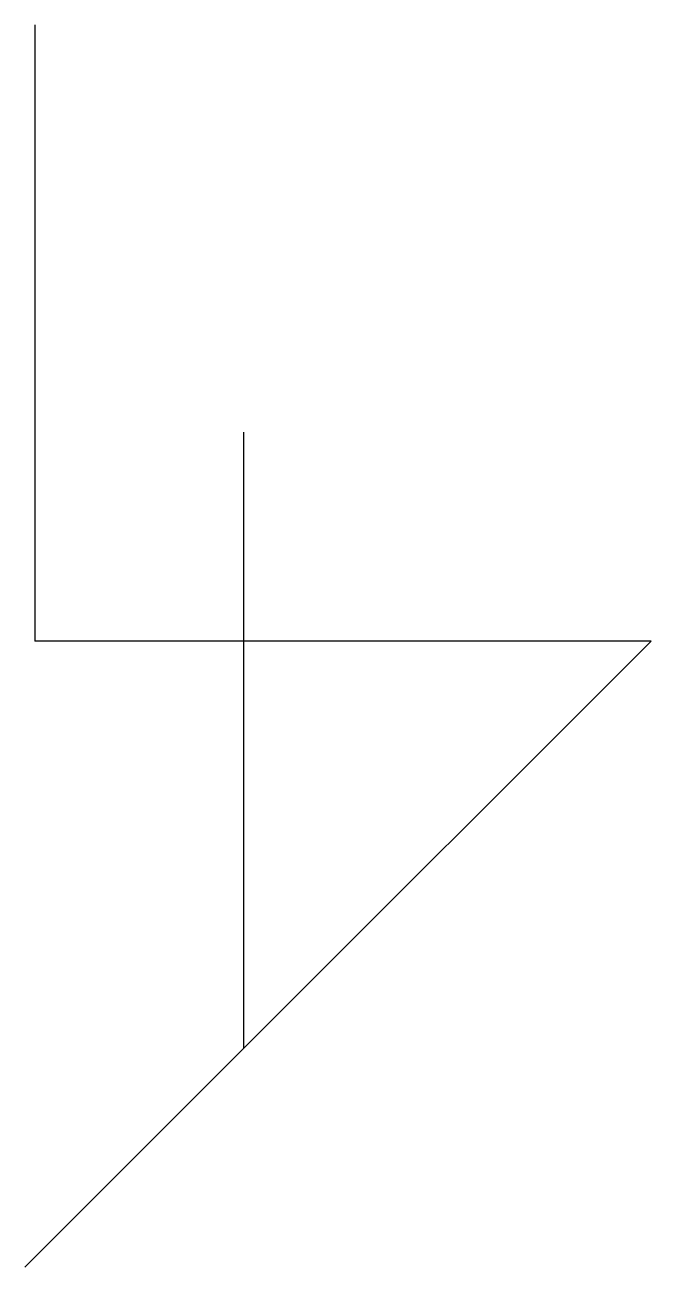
# Model space of a CAD drawing. Extents: x -16 to 992, y -1008 to 992.
import ezdxf

# ---------------------------------------------------------------- set-up
doc = ezdxf.new("R2010")
doc.units = 0

msp = doc.modelspace()

# ---------------------------------------------------------------- linework, layer by layer
for p, q in [((0, 992), (0, 0)), ((336, 336, -384), (336, -656, -384)), ((992, 0), (0, 0)), ((336, -656, -384), (992, 0)), ((-16, -1008, -432), (336, -656, -384))]:
    msp.add_line(p, q)

doc.saveas('drawing.dxf')
